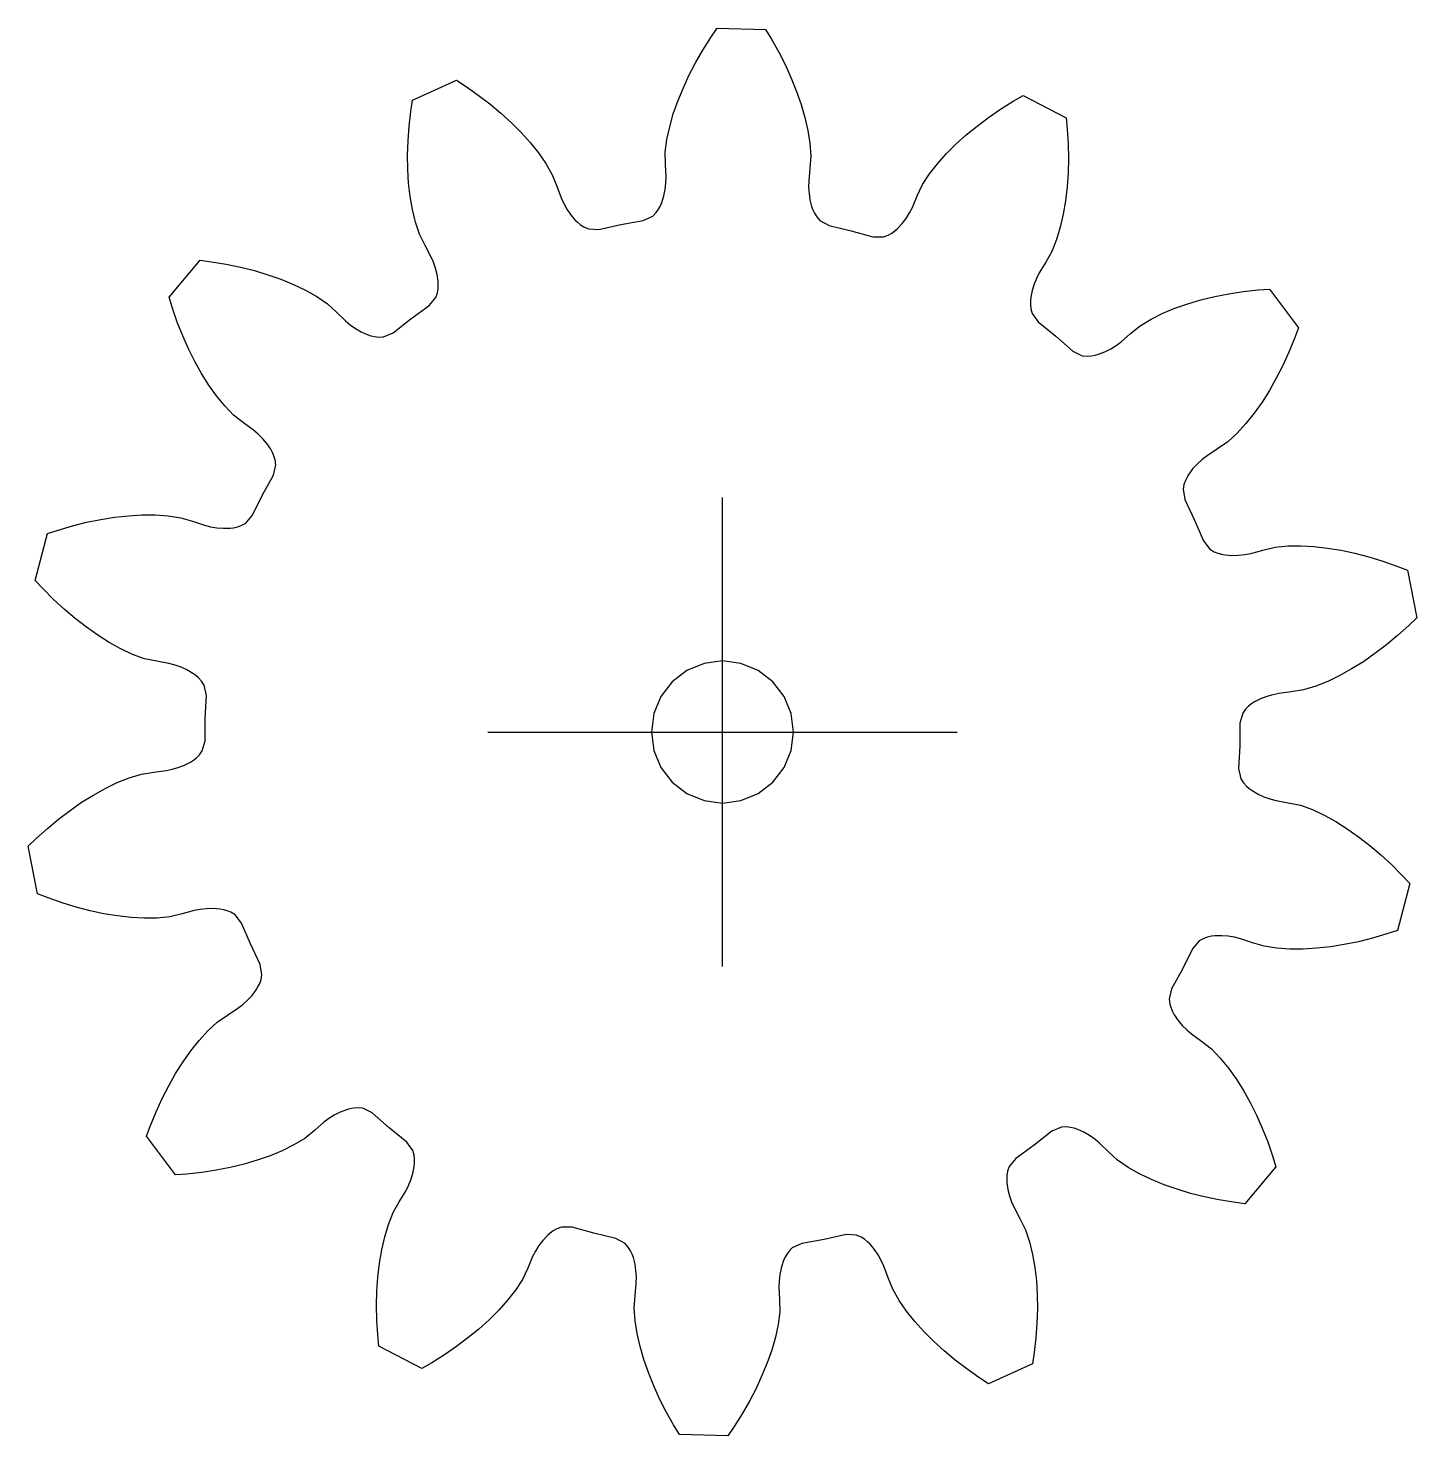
# Model space of a CAD drawing. Extents: x 0 to 8.61, y 0 to 5.55.
# Drawn here: x 5.683 to 8.615, y 1.289 to 4.259 of the extents above; entities that cross this region are included whole.
import ezdxf

# ---------------------------------------------------------------- set-up
doc = ezdxf.new("R2010")
doc.units = 0

msp = doc.modelspace()

# ---------------------------------------------------------------- linework, layer by layer
for p, q in [((7.12446, 4.23949), (7.1379, 4.25932)), ((7.1379, 4.25932), (7.24019, 4.25656)), ((7.24019, 4.25656), (7.25255, 4.23604)), ((7.1077, 4.21289), (7.12446, 4.23949)), ((7.25255, 4.23604), (7.26785, 4.20858)), ((7.0923, 4.18614), (7.1077, 4.21289)), ((7.26785, 4.20858), (7.28178, 4.18103)), ((7.06576, 4.1323), (7.07831, 4.15926)), ((7.07831, 4.15926), (7.0923, 4.18614)), ((7.28178, 4.18103), (7.29431, 4.15344)), ((6.49457, 4.10738), (6.58793, 4.14928)), ((6.58793, 4.14928), (6.60796, 4.13615)), ((6.60796, 4.13615), (6.63366, 4.11805)), ((7.05472, 4.1053), (7.06576, 4.1323)), ((7.29431, 4.15344), (7.30539, 4.12584)), ((6.49106, 4.08369), (6.49457, 4.10738)), ((6.63366, 4.11805), (6.65817, 4.09927)), ((7.04528, 4.0783), (7.05472, 4.1053)), ((7.30539, 4.12584), (7.31496, 4.09829)), ((7.73609, 4.08836), (7.76273, 4.10505)), ((7.76273, 4.10505), (7.78344, 4.11708)), ((7.78344, 4.11708), (7.87441, 4.07021)), ((6.4875, 4.05245), (6.49106, 4.08369)), ((6.65817, 4.09927), (6.68143, 4.07985)), ((6.68143, 4.07985), (6.70338, 4.05979)), ((7.03756, 4.05136), (7.04528, 4.0783)), ((7.31496, 4.09829), (7.32293, 4.07083)), ((7.32293, 4.07083), (7.32919, 4.0435)), ((7.68634, 4.05278), (7.71061, 4.07093)), ((7.71061, 4.07093), (7.73609, 4.08836)), ((7.87441, 4.07021), (7.87664, 4.04637)), ((6.48524, 4.02166), (6.4875, 4.05245)), ((6.70338, 4.05979), (6.72396, 4.03912)), ((7.03176, 4.02451), (7.03756, 4.05136)), ((7.32919, 4.0435), (7.33354, 4.01638)), ((7.66334, 4.03394), (7.68634, 4.05278)), ((7.87664, 4.04637), (7.87851, 4.01498)), ((6.4843, 3.99137), (6.48524, 4.02166)), ((6.72396, 4.03912), (6.74306, 4.01784)), ((6.74306, 4.01784), (6.76056, 3.99593)), ((7.0283, 3.99785), (7.03176, 4.02451)), ((7.33354, 4.01638), (7.33556, 3.98957)), ((7.62146, 3.99418), (7.64168, 4.0144)), ((7.64168, 4.0144), (7.66334, 4.03394)), ((7.87851, 4.01498), (7.87911, 3.98412)), ((6.48469, 3.96164), (6.4843, 3.99137)), ((6.76056, 3.99593), (6.77624, 3.97339)), ((7.02879, 3.97155), (7.0283, 3.99785)), ((7.33556, 3.98957), (7.33365, 3.96334)), ((7.60281, 3.97325), (7.62146, 3.99418)), ((7.87911, 3.98412), (7.87843, 3.95382)), ((6.48646, 3.93253), (6.48469, 3.96164)), ((6.77624, 3.97339), (6.78969, 3.95011)), ((7.02999, 3.94533), (7.02879, 3.97155)), ((7.33365, 3.96334), (7.33104, 3.93722)), ((7.57125, 3.92906), (7.58594, 3.95158)), ((7.58594, 3.95158), (7.60281, 3.97325)), ((7.87843, 3.95382), (7.87643, 3.92415)), ((6.48966, 3.90411), (6.48646, 3.93253)), ((6.78969, 3.95011), (6.79935, 3.92565)), ((6.79935, 3.92565), (6.80834, 3.90098)), ((7.02793, 3.91876), (7.02944, 3.9321)), ((7.02944, 3.9321), (7.02999, 3.94533)), ((7.33104, 3.93722), (7.33088, 3.92398)), ((7.33088, 3.92398), (7.33167, 3.91058)), ((7.56029, 3.90515), (7.57125, 3.92906)), ((7.87643, 3.92415), (7.8731, 3.89518)), ((6.4944, 3.87648), (6.48966, 3.90411)), ((6.80834, 3.90098), (6.81394, 3.88898)), ((7.01793, 3.88467), (7.02092, 3.89162)), ((7.02092, 3.89162), (7.02523, 3.90529)), ((7.02523, 3.90529), (7.02793, 3.91876)), ((7.33167, 3.91058), (7.33364, 3.89698)), ((7.33364, 3.89698), (7.33721, 3.8831)), ((7.54999, 3.881), (7.56029, 3.90515)), ((7.8731, 3.89518), (7.86837, 3.86697)), ((6.50082, 3.84978), (6.4944, 3.87648)), ((6.81394, 3.88898), (6.82047, 3.87725)), ((6.82047, 3.87725), (6.82814, 3.86586)), ((6.82814, 3.86586), (6.83738, 3.8549)), ((6.98185, 3.8533), (7.00185, 3.86282)), ((7.00185, 3.86282), (7.0091, 3.87038)), ((7.0091, 3.87038), (7.01412, 3.87762)), ((7.01412, 3.87762), (7.01793, 3.88467)), ((7.33721, 3.8831), (7.33983, 3.876)), ((7.33983, 3.876), (7.34325, 3.86875)), ((7.34325, 3.86875), (7.34787, 3.86126)), ((7.5366, 3.85796), (7.54374, 3.86932)), ((7.54374, 3.86932), (7.54999, 3.881)), ((7.86837, 3.86697), (7.86215, 3.83964)), ((6.50927, 3.82425), (6.50082, 3.84978)), ((6.83738, 3.8549), (6.84281, 3.84964)), ((6.84281, 3.84964), (6.84904, 3.84459)), ((6.84904, 3.84459), (6.85646, 3.83984)), ((6.85646, 3.83984), (6.86606, 3.83565)), ((6.86606, 3.83565), (6.88819, 3.83456)), ((6.88819, 3.83456), (6.93481, 3.84495)), ((6.93481, 3.84495), (6.98185, 3.8533)), ((7.34787, 3.86126), (7.35471, 3.85332)), ((7.35471, 3.85332), (7.37416, 3.84273)), ((7.37416, 3.84273), (7.42068, 3.83187)), ((7.5128, 3.83159), (7.51851, 3.83655)), ((7.51851, 3.83655), (7.52832, 3.847)), ((7.52832, 3.847), (7.5366, 3.85796)), ((7.86215, 3.83964), (7.8543, 3.81332)), ((6.52113, 3.80077), (6.50927, 3.82425)), ((7.42068, 3.83187), (7.46668, 3.81898)), ((7.46668, 3.81898), (7.48883, 3.81888)), ((7.48883, 3.81888), (7.49865, 3.82255)), ((7.49865, 3.82255), (7.50631, 3.82688)), ((7.50631, 3.82688), (7.5128, 3.83159)), ((7.8543, 3.81332), (7.84449, 3.78828)), ((6.53358, 3.77767), (6.52113, 3.80077)), ((6.53882, 3.7655), (6.53358, 3.77767)), ((7.84449, 3.78828), (7.83139, 3.76548)), ((5.98087, 3.69136), (6.04681, 3.76961)), ((6.04681, 3.76961), (6.07055, 3.76648)), ((6.07055, 3.76648), (6.10156, 3.76132)), ((6.10156, 3.76132), (6.13179, 3.75504)), ((6.13179, 3.75504), (6.16117, 3.74763)), ((6.16117, 3.74763), (6.18965, 3.73909)), ((6.54325, 3.75283), (6.53882, 3.7655)), ((6.54666, 3.73952), (6.54325, 3.75283)), ((7.81771, 3.74308), (7.81182, 3.73122)), ((7.83139, 3.76548), (7.81771, 3.74308)), ((6.18965, 3.73909), (6.21716, 3.72939)), ((6.21716, 3.72939), (6.24361, 3.7185)), ((6.24361, 3.7185), (6.26887, 3.70636)), ((6.54871, 3.72534), (6.54666, 3.73952)), ((6.54866, 3.70977), (6.54903, 3.71778)), ((6.54903, 3.71778), (6.54871, 3.72534)), ((7.80672, 3.7188), (7.80259, 3.7057)), ((7.81182, 3.73122), (7.80672, 3.7188)), ((5.98799, 3.66849), (5.98087, 3.69136)), ((6.26887, 3.70636), (6.29278, 3.69284)), ((6.29278, 3.69284), (6.31501, 3.67771)), ((6.53014, 3.67386), (6.54402, 3.69112)), ((6.54402, 3.69112), (6.54728, 3.70108)), ((6.54728, 3.70108), (6.54866, 3.70977)), ((7.79906, 3.68411), (7.79899, 3.67609)), ((7.79978, 3.69164), (7.79906, 3.68411)), ((7.80259, 3.7057), (7.79978, 3.69164)), ((8.13107, 3.67784), (8.15906, 3.68604)), ((8.15906, 3.68604), (8.18796, 3.69304)), ((8.18796, 3.69304), (8.2177, 3.69886)), ((8.2177, 3.69886), (8.24822, 3.7035)), ((8.24822, 3.7035), (8.27946, 3.70699)), ((8.27946, 3.70699), (8.30334, 3.70884)), ((8.30334, 3.70884), (8.36497, 3.62714)), ((5.99834, 3.6388), (5.98799, 3.66849)), ((6.31501, 3.67771), (6.33432, 3.65986)), ((6.33432, 3.65986), (6.35312, 3.64154)), ((6.49138, 3.64593), (6.53014, 3.67386)), ((7.79899, 3.67609), (7.79991, 3.66734)), ((7.79991, 3.66734), (7.80262, 3.65722)), ((7.80262, 3.65722), (7.81556, 3.63924)), ((8.05359, 3.64542), (8.07819, 3.65762)), ((8.07819, 3.65762), (8.10407, 3.66839)), ((8.10407, 3.66839), (8.13107, 3.67784)), ((6.00966, 3.61008), (5.99834, 3.6388)), ((6.35312, 3.64154), (6.36338, 3.63316)), ((6.36338, 3.63316), (6.37434, 3.62542)), ((6.37434, 3.62542), (6.3862, 3.61848)), ((6.45388, 3.61634), (6.49138, 3.64593)), ((7.81556, 3.63924), (7.85276, 3.60926)), ((8.01033, 3.61472), (8.03058, 3.6315)), ((8.03058, 3.6315), (8.05359, 3.64542)), ((8.36497, 3.62714), (8.35663, 3.60469)), ((6.02195, 3.58238), (6.00966, 3.61008)), ((6.3862, 3.61848), (6.39928, 3.61261)), ((6.39928, 3.61261), (6.40646, 3.61024)), ((6.40646, 3.61024), (6.41426, 3.60839)), ((6.41426, 3.60839), (6.423, 3.60733)), ((6.423, 3.60733), (6.43347, 3.60773)), ((6.43347, 3.60773), (6.45388, 3.61634)), ((7.85276, 3.60926), (7.88861, 3.57769)), ((7.97989, 3.58962), (7.99058, 3.59743)), ((7.99058, 3.59743), (8.01033, 3.61472)), ((8.35663, 3.60469), (8.3447, 3.5756)), ((6.0352, 3.55576), (6.02195, 3.58238)), ((7.88861, 3.57769), (7.90852, 3.568)), ((7.90852, 3.568), (7.91896, 3.56704)), ((7.91896, 3.56704), (7.92774, 3.56762)), ((7.92774, 3.56762), (7.93563, 3.56905)), ((7.93563, 3.56905), (7.94293, 3.57104)), ((7.94293, 3.57104), (7.9563, 3.57619)), ((7.9563, 3.57619), (7.96852, 3.58248)), ((7.96852, 3.58248), (7.97989, 3.58962)), ((8.3447, 3.5756), (8.33185, 3.54753)), ((6.04943, 3.5303), (6.0352, 3.55576)), ((8.33185, 3.54753), (8.31808, 3.52054)), ((6.06465, 3.50608), (6.04943, 3.5303)), ((6.0809, 3.48325), (6.06465, 3.50608)), ((8.31808, 3.52054), (8.30342, 3.49467)), ((6.09828, 3.46198), (6.0809, 3.48325)), ((8.30342, 3.49467), (8.28784, 3.47001)), ((6.11697, 3.44264), (6.09828, 3.46198)), ((8.27134, 3.44665), (8.25388, 3.42472)), ((8.28784, 3.47001), (8.27134, 3.44665)), ((6.13783, 3.42664), (6.11697, 3.44264)), ((6.15908, 3.41122), (6.13783, 3.42664)), ((8.25388, 3.42472), (8.23539, 3.40442)), ((6.16908, 3.40254), (6.15908, 3.41122)), ((6.17856, 3.39304), (6.16908, 3.40254)), ((6.18741, 3.38253), (6.17856, 3.39304)), ((8.23539, 3.40442), (8.21568, 3.38611)), ((6.19542, 3.37064), (6.18741, 3.38253)), ((6.19898, 3.36397), (6.19542, 3.37064)), ((6.20212, 3.35659), (6.19898, 3.36397)), ((8.17194, 3.35701), (8.16149, 3.34887)), ((8.19399, 3.37126), (8.17194, 3.35701)), ((8.21568, 3.38611), (8.19399, 3.37126)), ((6.20102, 3.3162), (6.20604, 3.33777)), ((6.20465, 3.34816), (6.20212, 3.35659)), ((6.20604, 3.33777), (6.20465, 3.34816)), ((8.1421, 3.32988), (8.13347, 3.31844)), ((8.15151, 3.3399), (8.1421, 3.32988)), ((8.16149, 3.34887), (8.15151, 3.3399)), ((6.17821, 3.27422), (6.20102, 3.3162)), ((8.12602, 3.30477), (8.12304, 3.29649)), ((8.12955, 3.31197), (8.12602, 3.30477)), ((8.13347, 3.31844), (8.12955, 3.31197)), ((6.15727, 3.23129), (6.17821, 3.27422)), ((7.14908, 2.27894), (7.14908, 3.26915)), ((8.12304, 3.29649), (8.1211, 3.28619)), ((8.1211, 3.28619), (8.12495, 3.26438)), ((8.12495, 3.26438), (8.14546, 3.22124)), ((5.74676, 3.20024), (5.77694, 3.20905)), ((5.77694, 3.20905), (5.80689, 3.2165)), ((5.80689, 3.2165), (5.83658, 3.22258)), ((5.83658, 3.22258), (5.86595, 3.22724)), ((5.86595, 3.22724), (5.89494, 3.23044)), ((5.89494, 3.23044), (5.92349, 3.2321)), ((5.92349, 3.2321), (5.95153, 3.23212)), ((5.95153, 3.23212), (5.97893, 3.23032)), ((5.97893, 3.23032), (6.00552, 3.22633)), ((6.00552, 3.22633), (6.03067, 3.21863)), ((6.03067, 3.21863), (6.05555, 3.21028)), ((6.05555, 3.21028), (6.06843, 3.20718)), ((6.12502, 3.20694), (6.13336, 3.20978)), ((6.13336, 3.20978), (6.14262, 3.21468)), ((6.14262, 3.21468), (6.15727, 3.23129)), ((8.14546, 3.22124), (8.16406, 3.17724)), ((5.69855, 3.09365), (5.724, 3.19276)), ((5.724, 3.19276), (5.74676, 3.20024)), ((6.06843, 3.20718), (6.08167, 3.20496)), ((6.08167, 3.20496), (6.09536, 3.20386)), ((6.09536, 3.20386), (6.10969, 3.20424)), ((6.10969, 3.20424), (6.11719, 3.20522)), ((6.11719, 3.20522), (6.12502, 3.20694)), ((8.16406, 3.17724), (8.1778, 3.15986)), ((8.1778, 3.15986), (8.18678, 3.15447)), ((8.18678, 3.15447), (8.19495, 3.15119)), ((8.19495, 3.15119), (8.20268, 3.14905)), ((8.20268, 3.14905), (8.21012, 3.14767)), ((8.25147, 3.14838), (8.2645, 3.15078)), ((8.2645, 3.15078), (8.2898, 3.15778)), ((8.2898, 3.15778), (8.31532, 3.16412)), ((8.31532, 3.16412), (8.34209, 3.16667)), ((8.34209, 3.16667), (8.36955, 3.16699)), ((8.36955, 3.16699), (8.39754, 3.16546)), ((8.39754, 3.16546), (8.42596, 3.16226)), ((8.42596, 3.16226), (8.45474, 3.15751)), ((8.45474, 3.15751), (8.48382, 3.15128)), ((8.48382, 3.15128), (8.51313, 3.14361)), ((8.21012, 3.14767), (8.2244, 3.14651)), ((8.2244, 3.14651), (8.23814, 3.14688)), ((8.23814, 3.14688), (8.25147, 3.14838)), ((8.51313, 3.14361), (8.54265, 3.13456)), ((8.54265, 3.13456), (8.57231, 3.12414)), ((8.57231, 3.12414), (8.59463, 3.11545)), ((5.71489, 3.07613), (5.69855, 3.09365)), ((8.59463, 3.11545), (8.6147, 3.0151)), ((5.73709, 3.05388), (5.71489, 3.07613)), ((5.75976, 3.03291), (5.73709, 3.05388)), ((5.78285, 3.01329), (5.75976, 3.03291)), ((5.80634, 2.99506), (5.78285, 3.01329)), ((8.6147, 3.0151), (8.59745, 2.99849)), ((5.8302, 2.97829), (5.80634, 2.99506)), ((5.85442, 2.96307), (5.8302, 2.97829)), ((8.57408, 2.97746), (8.55032, 2.95775)), ((8.59745, 2.99849), (8.57408, 2.97746)), ((5.87897, 2.94955), (5.85442, 2.96307)), ((5.90386, 2.93792), (5.87897, 2.94955)), ((8.55032, 2.95775), (8.52621, 2.9394)), ((5.92908, 2.92861), (5.90386, 2.93792)), ((5.95483, 2.92325), (5.92908, 2.92861)), ((5.98066, 2.91858), (5.95483, 2.92325)), ((5.99344, 2.91509), (5.98066, 2.91858)), ((6.0061, 2.91065), (5.99344, 2.91509)), ((7.11026, 2.91893), (7.07408, 2.90395)), ((7.14908, 2.92404), (7.11026, 2.91893)), ((7.1879, 2.91893), (7.14908, 2.92404)), ((7.22408, 2.90395), (7.1879, 2.91893)), ((8.50177, 2.92246), (8.47704, 2.907)), ((8.52621, 2.9394), (8.50177, 2.92246)), ((6.01863, 2.90502), (6.0061, 2.91065)), ((6.031, 2.89778), (6.01863, 2.90502)), ((6.03711, 2.89332), (6.031, 2.89778)), ((6.04314, 2.88804), (6.03711, 2.89332)), ((6.04908, 2.88153), (6.04314, 2.88804)), ((6.05484, 2.87278), (6.04908, 2.88153)), ((7.07408, 2.90395), (7.04301, 2.88011)), ((7.25514, 2.88011), (7.22408, 2.90395)), ((8.45203, 2.89311), (8.42679, 2.88093)), ((8.47704, 2.907), (8.45203, 2.89311)), ((6.05967, 2.85116), (6.05484, 2.87278)), ((7.04301, 2.88011), (7.01917, 2.84904)), ((7.27898, 2.84904), (7.25514, 2.88011)), ((8.31064, 2.85268), (8.29775, 2.84893)), ((8.32358, 2.85547), (8.31064, 2.85268)), ((8.34963, 2.85874), (8.32358, 2.85547)), ((8.37563, 2.86272), (8.34963, 2.85874)), ((8.40132, 2.87066), (8.37563, 2.86272)), ((8.42679, 2.88093), (8.40132, 2.87066)), ((6.05734, 2.80345), (6.05967, 2.85116)), ((7.01917, 2.84904), (7.00419, 2.81287)), ((7.29397, 2.81287), (7.27898, 2.84904)), ((8.25327, 2.82216), (8.24705, 2.81373)), ((8.25955, 2.82834), (8.25327, 2.82216)), ((8.26585, 2.83329), (8.25955, 2.82834)), ((8.27219, 2.83742), (8.26585, 2.83329)), ((8.28493, 2.84398), (8.27219, 2.83742)), ((8.29775, 2.84893), (8.28493, 2.84398)), ((6.0571, 2.75568), (6.05734, 2.80345)), ((7.00419, 2.81287), (6.99908, 2.77404)), ((7.29908, 2.77404), (7.29397, 2.81287)), ((8.24106, 2.79241), (8.24082, 2.74464)), ((8.24705, 2.81373), (8.24106, 2.79241)), ((6.65397, 2.77404), (7.64418, 2.77404)), ((6.99908, 2.77404), (7.00419, 2.73522)), ((7.29397, 2.73522), (7.29908, 2.77404)), ((7.29908, 2.77404), (7.29908, 2.77404)), ((7.29908, 2.77404), (7.29908, 2.77404)), ((6.04489, 2.72592), (6.05111, 2.73435)), ((6.05111, 2.73435), (6.0571, 2.75568)), ((7.00419, 2.73522), (7.01917, 2.69904)), ((7.27898, 2.69904), (7.29397, 2.73522)), ((8.24082, 2.74464), (8.23849, 2.69692)), ((6.0004, 2.69916), (6.01322, 2.7041)), ((6.01322, 2.7041), (6.02596, 2.71067)), ((6.02596, 2.71067), (6.0323, 2.7148)), ((6.0323, 2.7148), (6.03861, 2.71975)), ((6.03861, 2.71975), (6.04489, 2.72592)), ((5.87137, 2.66716), (5.89684, 2.67743)), ((5.89684, 2.67743), (5.92253, 2.68537)), ((5.92253, 2.68537), (5.94853, 2.68934)), ((5.94853, 2.68934), (5.97457, 2.69261)), ((5.97457, 2.69261), (5.98752, 2.69541)), ((5.98752, 2.69541), (6.0004, 2.69916)), ((7.01917, 2.69904), (7.04301, 2.66798)), ((7.25514, 2.66798), (7.27898, 2.69904)), ((8.23849, 2.69692), (8.24332, 2.67531)), ((8.24332, 2.67531), (8.24908, 2.66655)), ((5.82112, 2.64109), (5.84612, 2.65498)), ((5.84612, 2.65498), (5.87137, 2.66716)), ((7.04301, 2.66798), (7.07408, 2.64414)), ((7.07408, 2.64414), (7.11026, 2.62915)), ((7.1879, 2.62915), (7.22408, 2.64414)), ((7.22408, 2.64414), (7.25514, 2.66798)), ((8.24908, 2.66655), (8.25501, 2.66005)), ((8.25501, 2.66005), (8.26105, 2.65477)), ((8.26105, 2.65477), (8.26715, 2.6503)), ((8.26715, 2.6503), (8.27952, 2.64306)), ((5.77195, 2.60869), (5.79639, 2.62563)), ((5.79639, 2.62563), (5.82112, 2.64109)), ((7.11026, 2.62915), (7.14908, 2.62404)), ((7.14908, 2.62404), (7.1879, 2.62915)), ((8.27952, 2.64306), (8.29206, 2.63743)), ((8.29206, 2.63743), (8.30472, 2.63299)), ((8.30472, 2.63299), (8.3175, 2.62951)), ((8.3175, 2.62951), (8.34333, 2.62484)), ((8.34333, 2.62484), (8.36907, 2.61947)), ((8.36907, 2.61947), (8.3943, 2.61016)), ((5.72408, 2.57062), (5.74784, 2.59033)), ((5.74784, 2.59033), (5.77195, 2.60869)), ((8.3943, 2.61016), (8.41918, 2.59854)), ((8.41918, 2.59854), (8.44374, 2.58501)), ((8.44374, 2.58501), (8.46795, 2.5698)), ((5.70071, 2.54959), (5.72408, 2.57062)), ((8.46795, 2.5698), (8.49182, 2.55303)), ((5.68345, 2.53298), (5.70071, 2.54959)), ((5.70353, 2.43264), (5.68345, 2.53298)), ((8.49182, 2.55303), (8.51531, 2.5348)), ((8.51531, 2.5348), (8.5384, 2.51517)), ((8.5384, 2.51517), (8.56106, 2.49421)), ((8.56106, 2.49421), (8.58327, 2.47195)), ((8.58327, 2.47195), (8.5996, 2.45444)), ((8.5996, 2.45444), (8.57415, 2.35532)), ((5.72585, 2.42395), (5.70353, 2.43264)), ((5.75551, 2.41353), (5.72585, 2.42395)), ((5.78502, 2.40447), (5.75551, 2.41353)), ((5.81434, 2.39681), (5.78502, 2.40447)), ((5.84342, 2.39057), (5.81434, 2.39681)), ((5.87219, 2.38582), (5.84342, 2.39057)), ((5.90061, 2.38262), (5.87219, 2.38582)), ((5.9286, 2.38109), (5.90061, 2.38262)), ((5.95607, 2.38141), (5.9286, 2.38109)), ((5.98283, 2.38397), (5.95607, 2.38141)), ((6.00836, 2.3903), (5.98283, 2.38397)), ((6.03366, 2.39731), (6.00836, 2.3903)), ((6.04668, 2.39971), (6.03366, 2.39731)), ((6.06002, 2.4012), (6.04668, 2.39971)), ((6.07375, 2.40157), (6.06002, 2.4012)), ((6.08804, 2.40041), (6.07375, 2.40157)), ((6.09548, 2.39904), (6.08804, 2.40041)), ((6.10321, 2.3969), (6.09548, 2.39904)), ((6.11137, 2.39361), (6.10321, 2.3969)), ((6.12036, 2.38823), (6.11137, 2.39361)), ((6.13409, 2.37085), (6.12036, 2.38823)), ((6.13409, 2.37085), (6.13409, 2.37085)), ((6.1527, 2.32685), (6.13409, 2.37085)), ((8.5514, 2.34784), (8.52122, 2.33903)), ((8.57415, 2.35532), (8.5514, 2.34784)), ((6.17321, 2.2837), (6.1527, 2.32685)), ((8.15554, 2.33341), (8.14089, 2.3168)), ((8.1648, 2.33831), (8.15554, 2.33341)), ((8.17313, 2.34115), (8.1648, 2.33831)), ((8.18096, 2.34287), (8.17313, 2.34115)), ((8.18847, 2.34384), (8.18096, 2.34287)), ((8.20279, 2.34423), (8.18847, 2.34384)), ((8.21649, 2.34312), (8.20279, 2.34423)), ((8.22973, 2.34091), (8.21649, 2.34312)), ((8.2426, 2.33781), (8.22973, 2.34091)), ((8.26749, 2.32946), (8.2426, 2.33781)), ((8.29263, 2.32176), (8.26749, 2.32946)), ((8.31923, 2.31776), (8.29263, 2.32176)), ((8.34663, 2.31596), (8.31923, 2.31776)), ((8.40321, 2.31765), (8.37466, 2.31599)), ((8.43221, 2.32085), (8.40321, 2.31765)), ((8.46157, 2.32551), (8.43221, 2.32085)), ((8.49126, 2.33158), (8.46157, 2.32551)), ((8.52122, 2.33903), (8.49126, 2.33158)), ((8.14089, 2.3168), (8.11994, 2.27386)), ((8.37466, 2.31599), (8.34663, 2.31596)), ((6.17706, 2.26189), (6.17321, 2.2837)), ((6.17511, 2.2516), (6.17706, 2.26189)), ((8.11994, 2.27386), (8.09714, 2.23188)), ((6.15605, 2.2182), (6.16469, 2.22964)), ((6.16469, 2.22964), (6.1686, 2.23611)), ((6.1686, 2.23611), (6.17214, 2.24331)), ((6.17214, 2.24331), (6.17511, 2.2516)), ((8.09714, 2.23188), (8.09212, 2.21031)), ((6.12622, 2.19108), (6.13667, 2.19921)), ((6.13667, 2.19921), (6.14665, 2.20818)), ((6.14665, 2.20818), (6.15605, 2.2182)), ((8.09212, 2.21031), (8.09351, 2.19992)), ((8.09351, 2.19992), (8.09603, 2.19149)), ((6.08247, 2.16197), (6.10417, 2.17683)), ((6.10417, 2.17683), (6.12622, 2.19108)), ((8.09603, 2.19149), (8.09918, 2.18412)), ((8.09918, 2.18412), (8.10274, 2.17744)), ((8.10274, 2.17744), (8.11074, 2.16555)), ((6.04428, 2.12337), (6.06277, 2.14367)), ((6.06277, 2.14367), (6.08247, 2.16197)), ((8.11074, 2.16555), (8.11959, 2.15504)), ((8.11959, 2.15504), (8.12908, 2.14555)), ((8.12908, 2.14555), (8.13908, 2.13686)), ((6.02682, 2.10144), (6.04428, 2.12337)), ((8.13908, 2.13686), (8.16033, 2.12145)), ((8.16033, 2.12145), (8.18119, 2.10544)), ((6.01032, 2.07808), (6.02682, 2.10144)), ((8.18119, 2.10544), (8.19988, 2.08611)), ((8.19988, 2.08611), (8.21725, 2.06484)), ((5.98007, 2.02755), (5.99474, 2.05342)), ((5.99474, 2.05342), (6.01032, 2.07808)), ((8.21725, 2.06484), (8.23351, 2.042)), ((5.96631, 2.00055), (5.98007, 2.02755)), ((8.23351, 2.042), (8.24873, 2.01779)), ((5.95346, 1.97248), (5.96631, 2.00055)), ((8.24873, 2.01779), (8.26295, 1.99232)), ((8.26295, 1.99232), (8.27621, 1.9657)), ((5.94153, 1.9434), (5.95346, 1.97248)), ((6.32964, 1.9656), (6.31827, 1.95847)), ((6.34185, 1.97189), (6.32964, 1.9656)), ((6.35523, 1.97705), (6.34185, 1.97189)), ((6.36252, 1.97904), (6.35523, 1.97705)), ((6.37042, 1.98046), (6.36252, 1.97904)), ((6.3792, 1.98105), (6.37042, 1.98046)), ((6.38963, 1.98009), (6.3792, 1.98105)), ((6.40955, 1.97039), (6.38963, 1.98009)), ((6.4454, 1.93882), (6.40955, 1.97039)), ((8.27621, 1.9657), (8.28849, 1.938)), ((5.93319, 1.92094), (5.94153, 1.9434)), ((6.28782, 1.93337), (6.26758, 1.91658)), ((6.30758, 1.95065), (6.28782, 1.93337)), ((6.31827, 1.95847), (6.30758, 1.95065)), ((6.4826, 1.90885), (6.4454, 1.93882)), ((7.84428, 1.93175), (7.80678, 1.90215)), ((7.86468, 1.94036), (7.84428, 1.93175)), ((7.87515, 1.94075), (7.86468, 1.94036)), ((7.88389, 1.9397), (7.87515, 1.94075)), ((7.8917, 1.93785), (7.88389, 1.9397)), ((7.89888, 1.93547), (7.8917, 1.93785)), ((7.91195, 1.9296), (7.89888, 1.93547)), ((8.28849, 1.938), (8.29982, 1.90928)), ((5.99481, 1.83925), (5.93319, 1.92094)), ((6.24457, 1.90267), (6.21996, 1.89046)), ((6.26758, 1.91658), (6.24457, 1.90267)), ((6.49553, 1.89087), (6.4826, 1.90885)), ((7.80678, 1.90215), (7.76802, 1.87423)), ((7.92381, 1.92266), (7.91195, 1.9296)), ((7.93478, 1.91493), (7.92381, 1.92266)), ((7.94503, 1.90655), (7.93478, 1.91493)), ((7.96383, 1.88822), (7.94503, 1.90655)), ((8.29982, 1.90928), (8.31016, 1.8796)), ((6.19408, 1.8797), (6.16709, 1.87025)), ((6.21996, 1.89046), (6.19408, 1.8797)), ((6.49825, 1.88075), (6.49553, 1.89087)), ((6.49916, 1.87199), (6.49825, 1.88075)), ((6.4991, 1.86397), (6.49916, 1.87199)), ((7.76802, 1.87423), (7.75413, 1.85697)), ((7.98315, 1.87038), (7.96383, 1.88822)), ((8.31016, 1.8796), (8.31728, 1.85673)), ((6.04994, 1.84458), (6.01869, 1.8411)), ((6.08046, 1.84923), (6.04994, 1.84458)), ((6.1102, 1.85505), (6.08046, 1.84923)), ((6.1391, 1.86204), (6.1102, 1.85505)), ((6.16709, 1.87025), (6.1391, 1.86204)), ((6.49144, 1.82928), (6.49556, 1.84239)), ((6.49556, 1.84239), (6.49838, 1.85644)), ((6.49838, 1.85644), (6.4991, 1.86397)), ((7.75088, 1.84701), (7.74949, 1.83831)), ((7.75413, 1.85697), (7.75088, 1.84701)), ((8.00537, 1.85524), (7.98315, 1.87038)), ((8.02928, 1.84173), (8.00537, 1.85524)), ((8.31728, 1.85673), (8.25135, 1.77847)), ((6.01869, 1.8411), (5.99481, 1.83925)), ((6.48045, 1.80501), (6.48634, 1.81687)), ((6.48634, 1.81687), (6.49144, 1.82928)), ((7.74949, 1.83831), (7.74913, 1.8303)), ((7.74913, 1.8303), (7.74944, 1.82275)), ((7.74944, 1.82275), (7.75149, 1.80856)), ((8.05455, 1.82959), (8.02928, 1.84173)), ((8.08099, 1.8187), (8.05455, 1.82959)), ((8.1085, 1.809), (8.08099, 1.8187)), ((6.45367, 1.7598), (6.46677, 1.7826)), ((6.46677, 1.7826), (6.48045, 1.80501)), ((7.75149, 1.80856), (7.75491, 1.79525)), ((7.75491, 1.79525), (7.75933, 1.78258)), ((7.75933, 1.78258), (7.76457, 1.77042)), ((8.13698, 1.80046), (8.1085, 1.809)), ((8.16637, 1.79305), (8.13698, 1.80046)), ((8.19659, 1.78676), (8.16637, 1.79305)), ((8.2276, 1.7816), (8.19659, 1.78676)), ((6.44386, 1.73476), (6.45367, 1.7598)), ((7.76457, 1.77042), (7.77703, 1.74731)), ((8.25135, 1.77847), (8.2276, 1.7816)), ((6.436, 1.70845), (6.44386, 1.73476)), ((6.79951, 1.72554), (6.79185, 1.7212)), ((6.80933, 1.72921), (6.79951, 1.72554)), ((6.83148, 1.72911), (6.80933, 1.72921)), ((6.87748, 1.71622), (6.83148, 1.72911)), ((7.77703, 1.74731), (7.78888, 1.72384)), ((7.78888, 1.72384), (7.79733, 1.69831)), ((6.42979, 1.68111), (6.436, 1.70845)), ((6.76983, 1.70109), (6.76156, 1.69012)), ((6.77965, 1.71154), (6.76983, 1.70109)), ((6.78536, 1.71649), (6.77965, 1.71154)), ((6.79185, 1.7212), (6.78536, 1.71649)), ((6.92399, 1.70535), (6.87748, 1.71622)), ((6.94345, 1.69477), (6.92399, 1.70535)), ((6.95029, 1.68683), (6.94345, 1.69477)), ((7.31631, 1.69479), (7.29631, 1.68526)), ((7.36334, 1.70313), (7.31631, 1.69479)), ((7.40997, 1.71353), (7.36334, 1.70313)), ((7.43209, 1.71243), (7.40997, 1.71353)), ((7.4417, 1.70824), (7.43209, 1.71243)), ((7.44911, 1.7035), (7.4417, 1.70824)), ((7.45534, 1.69845), (7.44911, 1.7035)), ((7.46078, 1.69319), (7.45534, 1.69845)), ((7.79733, 1.69831), (7.80376, 1.67161)), ((6.42506, 1.65291), (6.42979, 1.68111)), ((6.74817, 1.66708), (6.73787, 1.64293)), ((6.75441, 1.67876), (6.74817, 1.66708)), ((6.76156, 1.69012), (6.75441, 1.67876)), ((6.95491, 1.67934), (6.95029, 1.68683)), ((6.95833, 1.67208), (6.95491, 1.67934)), ((6.96095, 1.66499), (6.95833, 1.67208)), ((6.96451, 1.6511), (6.96095, 1.66499)), ((7.28404, 1.67047), (7.28023, 1.66341)), ((7.28906, 1.6777), (7.28404, 1.67047)), ((7.29631, 1.68526), (7.28906, 1.6777)), ((7.47001, 1.68223), (7.46078, 1.69319)), ((7.47769, 1.67083), (7.47001, 1.68223)), ((7.48421, 1.6591), (7.47769, 1.67083)), ((7.80376, 1.67161), (7.80849, 1.64398)), ((6.42172, 1.62393), (6.42506, 1.65291)), ((6.73787, 1.64293), (6.72691, 1.61903)), ((6.96648, 1.63751), (6.96451, 1.6511)), ((6.96727, 1.62411), (6.96648, 1.63751)), ((7.27293, 1.6428), (7.27023, 1.62932)), ((7.27724, 1.65647), (7.27293, 1.6428)), ((7.28023, 1.66341), (7.27724, 1.65647)), ((7.48982, 1.6471), (7.48421, 1.6591)), ((7.4988, 1.62244), (7.48982, 1.6471)), ((7.80849, 1.64398), (7.8117, 1.61556)), ((6.41973, 1.59426), (6.42172, 1.62393)), ((6.72691, 1.61903), (6.71222, 1.59651)), ((6.96451, 1.58474), (6.96711, 1.61087)), ((6.96711, 1.61087), (6.96727, 1.62411)), ((7.26872, 1.61599), (7.26817, 1.60276)), ((7.27023, 1.62932), (7.26872, 1.61599)), ((7.50846, 1.59798), (7.4988, 1.62244)), ((7.8117, 1.61556), (7.81347, 1.58645)), ((6.41905, 1.56397), (6.41973, 1.59426)), ((6.69535, 1.57484), (6.6767, 1.55391)), ((6.71222, 1.59651), (6.69535, 1.57484)), ((6.9626, 1.55852), (6.96451, 1.58474)), ((7.26817, 1.60276), (7.26936, 1.57653)), ((7.26936, 1.57653), (7.26986, 1.55024)), ((7.52192, 1.5747), (7.50846, 1.59798)), ((7.5376, 1.55215), (7.52192, 1.5747)), ((7.81347, 1.58645), (7.81386, 1.55671)), ((6.41965, 1.5331), (6.41905, 1.56397)), ((6.6767, 1.55391), (6.65648, 1.53368)), ((6.96462, 1.5317), (6.9626, 1.55852)), ((7.26986, 1.55024), (7.26639, 1.52357)), ((7.55509, 1.53025), (7.5376, 1.55215)), ((7.81386, 1.55671), (7.81291, 1.52642)), ((6.42152, 1.50172), (6.41965, 1.5331)), ((6.65648, 1.53368), (6.63482, 1.51415)), ((6.96896, 1.50458), (6.96462, 1.5317)), ((7.26639, 1.52357), (7.2606, 1.49673)), ((7.5742, 1.50896), (7.55509, 1.53025)), ((7.81291, 1.52642), (7.81065, 1.49564)), ((6.42375, 1.47787), (6.42152, 1.50172)), ((6.61182, 1.4953), (6.58754, 1.47716)), ((6.63482, 1.51415), (6.61182, 1.4953)), ((6.97522, 1.47726), (6.96896, 1.50458)), ((7.2606, 1.49673), (7.25288, 1.46978)), ((7.59477, 1.48829), (7.5742, 1.50896)), ((7.61673, 1.46824), (7.59477, 1.48829)), ((7.81065, 1.49564), (7.8071, 1.4644)), ((6.51471, 1.43101), (6.42375, 1.47787)), ((6.56206, 1.45973), (6.53543, 1.44303)), ((6.58754, 1.47716), (6.56206, 1.45973)), ((6.9832, 1.44979), (6.97522, 1.47726)), ((7.25288, 1.46978), (7.24343, 1.44279)), ((7.63999, 1.44881), (7.61673, 1.46824)), ((7.8071, 1.4644), (7.80359, 1.44071)), ((6.53543, 1.44303), (6.51471, 1.43101)), ((6.99277, 1.42224), (6.9832, 1.44979)), ((7.24343, 1.44279), (7.23239, 1.41579)), ((7.66449, 1.43004), (7.63999, 1.44881)), ((7.69019, 1.41193), (7.66449, 1.43004)), ((7.80359, 1.44071), (7.71023, 1.39881)), ((7.00385, 1.39465), (6.99277, 1.42224)), ((7.23239, 1.41579), (7.21985, 1.38883)), ((7.71023, 1.39881), (7.69019, 1.41193)), ((7.01637, 1.36705), (7.00385, 1.39465)), ((7.03031, 1.33951), (7.01637, 1.36705)), ((7.21985, 1.38883), (7.20585, 1.36195)), ((7.04561, 1.31204), (7.03031, 1.33951)), ((7.20585, 1.36195), (7.19046, 1.33519)), ((7.05796, 1.29152), (7.04561, 1.31204)), ((7.1737, 1.30859), (7.16026, 1.28877)), ((7.19046, 1.33519), (7.1737, 1.30859)), ((7.16026, 1.28877), (7.05796, 1.29152))]:
    msp.add_line(p, q)

doc.saveas('drawing.dxf')
